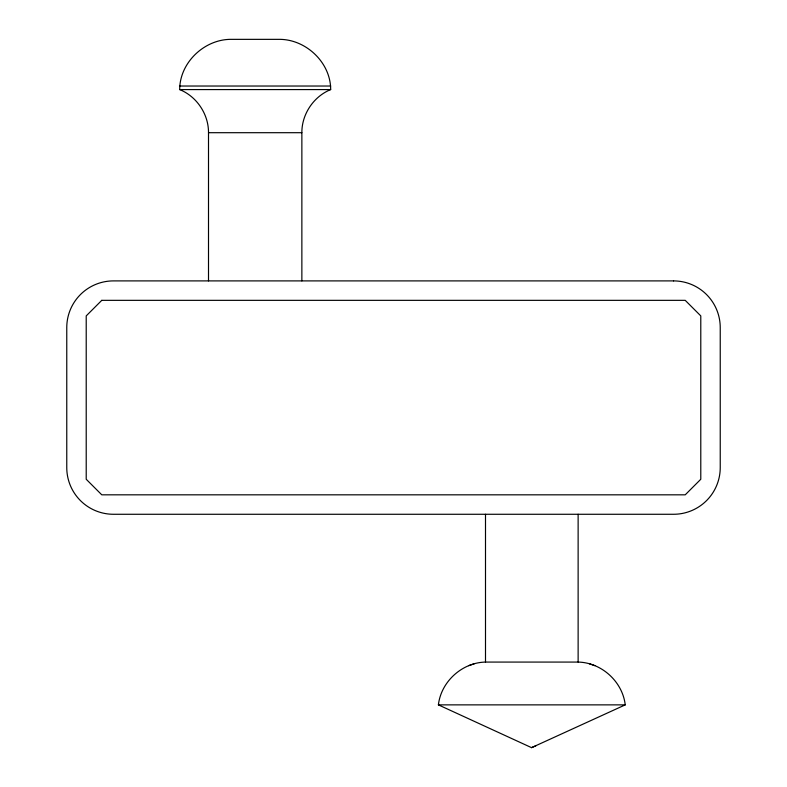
<?xml version="1.0" encoding="UTF-8"?>
<svg xmlns="http://www.w3.org/2000/svg" width="787" height="787" viewBox="0 0 787 787"><rect width="100%" height="100%" fill="white"/><g stroke="black" fill="none" stroke-linecap="round" stroke-linejoin="round"><path stroke-width="1.18" d="M531.55 747.65L625.232 704.867C622.547 681.611 601.553 662.556 578.13 662.074L485.5 662.074C462.117 662.536 441.064 681.611 438.398 704.867L531.55 747.65L535.888 745.791M301.864 280.9L301.864 132.698C301.736 114.233 313.56 96.526 330.678 89.58C330.688 62.34 305.563 38.809 278.519 39.35L231.85 39.35C204.807 38.809 179.682 62.34 179.692 89.58C196.809 96.526 208.634 114.233 208.506 132.698L208.506 280.9M474.217 663.815L468.668 665.674M179.475 86.029L330.678 86.029M179.692 89.58L330.678 89.58M208.506 132.698L301.864 132.698M594.864 665.674L589.414 663.815M438.398 704.867L625.232 704.867M578.13 514.275L578.13 662.074M485.5 514.275L485.5 662.074M101.779 300.339L86.216 315.902L86.216 479.263L101.779 494.826L685.221 494.826L700.784 479.263L700.784 315.902L685.221 300.339L101.779 300.339M673.554 280.9L113.446 280.9A46.679 46.679 0 0 0 66.767 327.569L66.767 467.596A46.679 46.679 0 0 0 113.446 514.275L673.554 514.275A46.679 46.679 0 0 0 720.233 467.596L720.233 327.569A46.679 46.679 0 0 0 673.554 280.9"/></g></svg>
